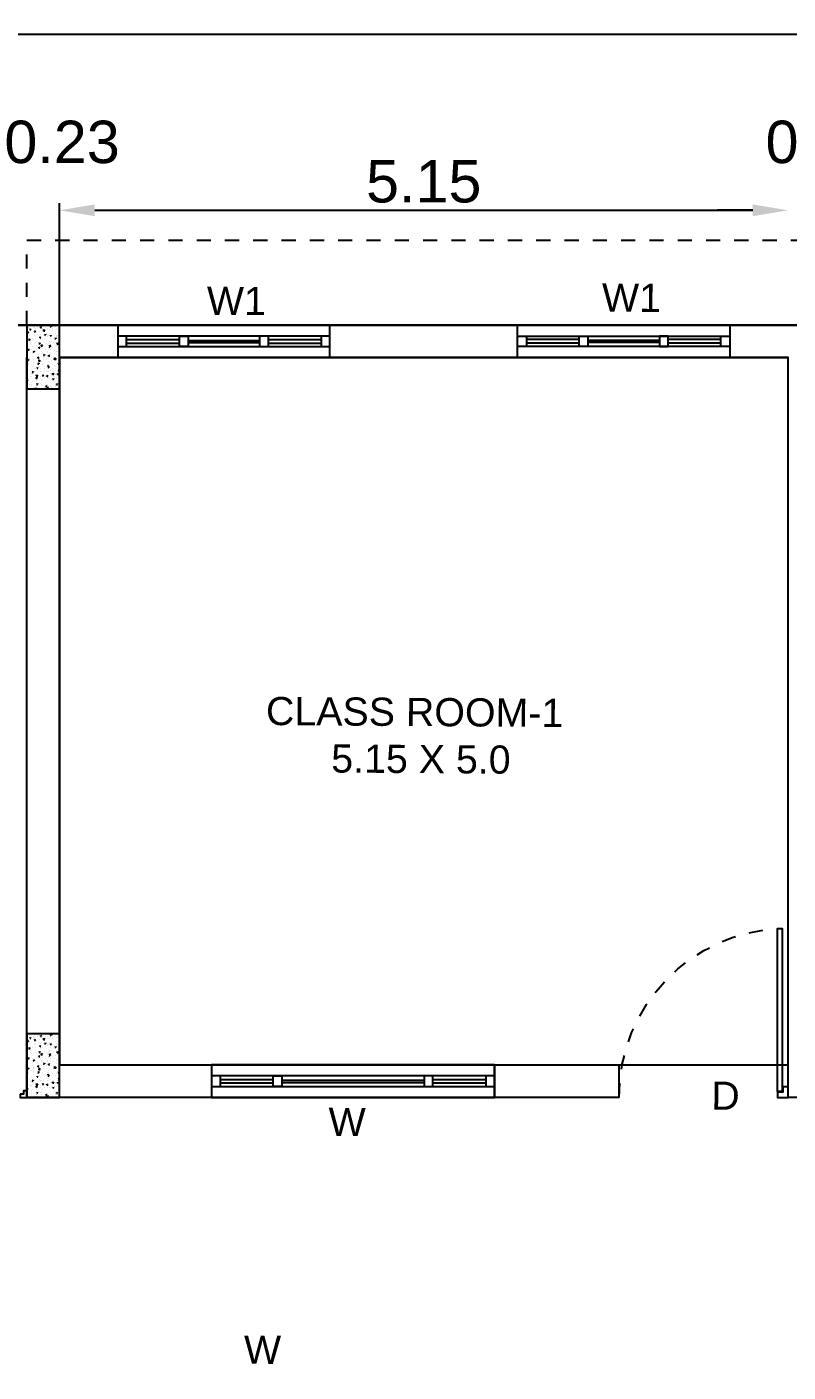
# Model space of a CAD drawing. Header units: metres. Extents: x 0 to 2048, y 111 to 219.
# Drawn here: x 1825.36 to 1830.74, y 169.93 to 179.44 of the extents above; entities that cross this region are included whole.
import ezdxf

# ---------------------------------------------------------------- set-up
doc = ezdxf.new("R2010")
doc.units = ezdxf.units.M
doc.header["$LTSCALE"] = 0.5
doc.header["$MEASUREMENT"] = 0
doc.header["$PDMODE"] = 3
for name, pattern in [('( Dashed )', [0.75, 0.5, -0.25]), ('CONTIN', [0]), ('HIDDEN2', [0.1875, 0.125, -0.0625])]:
    doc.linetypes.add(name, pattern=pattern)
for name, color, linetype in [('BLK_1_FLR_0_BLT_UP_AREA', 27, 'Continuous'), ('BLK_1_FLR_0_REGULAR_ROOM_1', 3, 'Continuous'), ('DIST_EXIT', 7, 'Continuous')]:
    doc.layers.add(name, color=color, linetype=linetype)
doc.layers.add('layout bou', color=1, linetype='Continuous', lineweight=60)
doc.layers.add('layout bou @ 1', color=1, linetype='Continuous', lineweight=60)
doc.styles.add('200LT_S', font='arial.ttf', dxfattribs={"height": 0.3})
doc.styles.add('Isa-', font='times.ttf')
doc.styles.add('PATTA & SITE', font='arial.ttf', dxfattribs={"height": 1.5})
doc.styles.get("Standard").update_dxf_attribs({"font": ''})
doc.styles.get('Standard').set_extended_font_data('Arial Black')
doc.dimstyles.new('Building Arrow', dxfattribs={"dimscale": 0, "dimtxt": 1, "dimasz": 1, "dimexe": 0.18, "dimexo": 0.0625, "dimgap": 0.09, "dimtad": 0, "dimdec": 1, "dimzin": 0, "dimdsep": 46, "dimtxsty": 'Standard', "dimcen": 0.09, "dimse1": 1, "dimse2": 1, "dimclrt": 7, "dimadec": 1, "dimazin": 0, "dimtfac": 1, "dimtdec": 1, "dimtofl": 0, "dimtmove": 0, "dimatfit": 3, "dimfxl": 0, "dimtolj": 1, "dimtzin": 0, "dimarcsym": 0})
doc.dimstyles.new('STANDARD$0', dxfattribs={"dimtxt": 0.5, "dimasz": 0.1, "dimexe": 2, "dimexo": 2, "dimgap": 0, "dimtad": 0, "dimzin": 0, "dimdsep": 46, "dimtxsty": 'Standard', "dimblk": 'OBLIQUE', "dimcen": -0.0625, "dimse1": 1, "dimse2": 1, "dimclrd": 3, "dimclre": 9, "dimadec": 0, "dimazin": 0, "dimtfac": 1, "dimtix": 1, "dimtofl": 0, "dimtmove": 2, "dimatfit": 3, "dimldrblk": 'OBLIQUE', "dimfxl": 0, "dimtolj": 1, "dimtzin": 0, "dimarcsym": 0})

# ---------------------------------------------------------------- blocks, each defined once
blk = doc.blocks.new('*D9')
at = {"layer": 'Defpoints', "color": 0, "lineweight": -3}
for p in [(1764.1257, 208.0316), (1764.1257, 208.0316), (1929.9765, 145.7045)]:
    blk.add_point(p, dxfattribs=at)
at = {"layer": 'layout bou', "color": 0, "lineweight": -2}
for p, q in [((1765.0618, 207.6799), (1845.0867, 177.6063)), ((1929.0405, 146.0562), (1849.0155, 176.1298))]:
    blk.add_line(p, q, dxfattribs=at)
at = {"layer": 'layout bou', "color": 0, "lineweight": -3}
for points in [[(1765.1204, 207.8359), (1765.0031, 207.5239), (1764.1257, 208.0316)], [(1929.0991, 146.2122), (1928.9818, 145.9002), (1929.9765, 145.7045)]]:
    blk.add_solid(points, dxfattribs=at)
at = {"layer": 'layout bou', "color": 7, "lineweight": 15, "insert": (1847.0511, 176.868), "char_height": 1, "attachment_point": 5, "rotation": 339.40364}
blk.add_mtext('\\A1;177.2', dxfattribs=at)
blk = doc.blocks.new('_Oblique')
at = {"color": 0, "linetype": 'ByBlock', "lineweight": -2}
blk.add_line((-0.5, -0.5), (0.5, 0.5), dxfattribs=at)
blk = doc.blocks.new('*D32')
at = {"layer": 'Defpoints', "color": 0, "lineweight": -3, "ltscale": 2}
for p in [(1837.3489, 172.4047), (1837.3489, 172.4047), (1828.8279, 162.3147)]:
    blk.add_point(p, dxfattribs=at)
at = {"layer": 'DIST_EXIT', "color": 3, "lineweight": -2, "ltscale": 2}
for p, q in [((1837.3489, 172.4047), (1832.4777, 166.6365)), ((1828.8279, 162.3147), (1831.903, 165.956))]:
    blk.add_line(p, q, dxfattribs=at)
at = {"layer": 'DIST_EXIT', "color": 3, "lineweight": -2, "ltscale": 2, "xscale": 0.15, "yscale": 0.15, "zscale": 0.15}
for p, rotation in [((1837.3489, 172.4047), 49.81886375922322), ((1828.8279, 162.3147), 229.8188637592232)]:
    blk.add_blockref('_Oblique', p, dxfattribs=dict(at, rotation=rotation))
at = {"layer": 'DIST_EXIT', "color": 0, "lineweight": -3, "ltscale": 2, "insert": (1832.1903, 166.2963), "char_height": 0.3, "attachment_point": 5, "rotation": 49.81886, "style": 'Isa-'}
blk.add_mtext('\\A1;13.21', dxfattribs=at)

msp = doc.modelspace()

# ---------------------------------------------------------------- linework, layer by layer
at = {"color": 7, "lineweight": -3}
for p, q in [((1822.67887, 179.39237), (1852.67887, 179.39237)), ((1825.83887, 178.14642), (1830.48887, 178.14642)), ((1825.83887, 178.14642), (1826.08887, 178.14642)), ((1830.48887, 178.14642), (1830.23887, 178.14642))]:
    msp.add_line(p, q, dxfattribs=at)
at = {"color": 252, "lineweight": -3}
msp.add_line((1825.58887, 177.15467), (1825.58887, 178.19642), dxfattribs=at)
msp.add_line((1825.58887, 177.15467), (1825.58887, 178.19642), dxfattribs=at)
at = {"linetype": '( Dashed )', "lineweight": -3, "ltscale": 0.0008}
for p, q in [((1825.35887, 177.33467), (1825.35887, 177.93467)), ((1825.35887, 177.93467), (1853.52887, 177.93467))]:
    msp.add_line(p, q, dxfattribs=at)
at = {"color": 0, "lineweight": -3}
for p, q in [((1822.42887, 177.33467), (1852.92887, 177.33467)), ((1822.42887, 177.33467), (1852.92887, 177.33467)), ((1825.35887, 171.87467), (1825.35887, 177.10467)), ((1825.58887, 172.10467), (1825.58887, 177.10467)), ((1825.58887, 177.10467), (1830.73887, 177.10467)), ((1830.73887, 171.87467), (1830.73887, 177.10467)), ((1825.58887, 172.10467), (1829.54504, 172.10467)), ((1829.54504, 171.87467), (1829.54504, 172.10467)), ((1829.54504, 171.87467), (1825.35887, 171.87467)), ((1830.96887, 171.87467), (1830.73887, 171.87467))]:
    msp.add_line(p, q, dxfattribs=at)
at = {"color": 8, "lineweight": -3}
msp.add_line((1822.42887, 177.33467), (1852.92887, 177.33467), dxfattribs=at)
at = {"linetype": 'CONTIN', "lineweight": -3, "ltscale": 0.5}
for p, q in [((1825.35887, 177.33467), (1825.35887, 176.88467)), ((1825.58887, 177.33467), (1825.35887, 177.33467)), ((1825.58887, 176.88467), (1825.58887, 177.33467)), ((1825.35887, 176.88467), (1825.58887, 176.88467)), ((1825.35887, 172.32467), (1825.35887, 171.87467)), ((1825.58887, 172.32467), (1825.35887, 172.32467)), ((1825.58887, 171.87467), (1825.58887, 172.32467)), ((1825.35887, 171.87467), (1825.58887, 171.87467))]:
    msp.add_line(p, q, dxfattribs=at)
at = {"lineweight": -3}
for p, q in [((1825.36251, 177.28926), (1825.36113, 177.28037)), ((1825.36113, 177.28037), (1825.37063, 177.28148)), ((1825.36284, 177.28895), (1825.37096, 177.28116)), ((1825.36401, 177.27835), (1825.36401, 177.27835)), ((1825.36616, 177.31892), (1825.36616, 177.31892)), ((1825.36626, 177.33174), (1825.36626, 177.33174)), ((1825.36988, 177.31765), (1825.36988, 177.31765)), ((1825.37429, 177.32057), (1825.37429, 177.32057)), ((1825.37928, 177.2827), (1825.37928, 177.2827)), ((1825.38084, 177.30874), (1825.38032, 177.30276)), ((1825.38032, 177.30276), (1825.38658, 177.30392)), ((1825.38084, 177.30874), (1825.38659, 177.30392)), ((1825.40317, 177.31643), (1825.40317, 177.31643)), ((1825.40366, 177.29076), (1825.40366, 177.29076)), ((1825.41044, 177.3193), (1825.41044, 177.3193)), ((1825.41117, 177.29879), (1825.41117, 177.29879)), ((1825.41584, 177.29442), (1825.41248, 177.28944)), ((1825.41248, 177.28945), (1825.41853, 177.28742)), ((1825.41373, 177.29427), (1825.41373, 177.29427)), ((1825.41584, 177.29442), (1825.41853, 177.28742)), ((1825.41709, 177.31184), (1825.41709, 177.31184)), ((1825.43312, 177.32275), (1825.43312, 177.32275)), ((1825.43646, 177.31522), (1825.43646, 177.31522)), ((1825.44988, 177.29299), (1825.44988, 177.29299)), ((1825.45606, 177.32261), (1825.45554, 177.31663)), ((1825.45554, 177.31664), (1825.4618, 177.3178)), ((1825.45606, 177.32261), (1825.46181, 177.31779)), ((1825.46819, 177.29237), (1825.46819, 177.29237)), ((1825.46975, 177.314), (1825.46975, 177.314)), ((1825.47647, 177.30252), (1825.47509, 177.29363)), ((1825.4751, 177.29363), (1825.4846, 177.29474)), ((1825.4768, 177.30221), (1825.48492, 177.29442)), ((1825.48101, 177.32984), (1825.48101, 177.32984)), ((1825.48835, 177.27009), (1825.485, 177.26511)), ((1825.48835, 177.27009), (1825.49104, 177.26309)), ((1825.49279, 177.31862), (1825.49279, 177.31862)), ((1825.50304, 177.31278), (1825.50304, 177.31278)), ((1825.50785, 177.30477), (1825.50785, 177.30477)), ((1825.51902, 177.27247), (1825.51902, 177.27247)), ((1825.52045, 177.30353), (1825.52045, 177.30353)), ((1825.52128, 177.32586), (1825.52128, 177.32586)), ((1825.52862, 177.32978), (1825.52526, 177.3248)), ((1825.52526, 177.32481), (1825.5313, 177.32278)), ((1825.52862, 177.32978), (1825.5313, 177.32278)), ((1825.53075, 177.33051), (1825.53702, 177.33167)), ((1825.53112, 177.33467), (1825.53076, 177.33051)), ((1825.53344, 177.33467), (1825.53703, 177.33167)), ((1825.53633, 177.31157), (1825.53633, 177.31157)), ((1825.5378, 177.29849), (1825.5378, 177.29849)), ((1825.5549, 177.3151), (1825.5549, 177.3151)), ((1825.55975, 177.32246), (1825.55975, 177.32246)), ((1825.55989, 177.27723), (1825.55989, 177.27723)), ((1825.56962, 177.31035), (1825.56962, 177.31035)), ((1825.57238, 177.30638), (1825.57238, 177.30638)), ((1827.50107, 177.33467, 0), (1826.00107, 177.33467, 0)), ((1828.82667, 177.33467, 0), (1830.32667, 177.33467, 0)), ((1825.36175, 177.22497), (1825.36175, 177.22497)), ((1825.37558, 177.23473), (1825.37222, 177.22975)), ((1825.37222, 177.22976), (1825.37827, 177.22773)), ((1825.37457, 177.23701), (1825.37404, 177.23103)), ((1825.37404, 177.23104), (1825.38031, 177.23219)), ((1825.37457, 177.23701), (1825.38031, 177.23219)), ((1825.37558, 177.23473), (1825.37826, 177.22773)), ((1825.37617, 177.2606), (1825.37617, 177.2606)), ((1825.37629, 177.26714), (1825.37629, 177.26714)), ((1825.38378, 177.2152), (1825.38378, 177.2152)), ((1825.38618, 177.20228), (1825.38618, 177.20228)), ((1825.38759, 177.21954), (1825.38759, 177.21954)), ((1825.39089, 177.19451), (1825.39089, 177.19451)), ((1825.39915, 177.18399), (1825.39915, 177.18399)), ((1825.4014, 177.23737), (1825.4014, 177.23737)), ((1825.40958, 177.26592), (1825.40958, 177.26592)), ((1825.41258, 177.20508), (1825.41258, 177.20508)), ((1825.41484, 177.25846), (1825.41484, 177.25846)), ((1825.41707, 177.21398), (1825.41707, 177.21398)), ((1825.41872, 177.25639), (1825.41872, 177.25639)), ((1825.42118, 177.24047), (1825.42118, 177.24047)), ((1825.42703, 177.19324), (1825.42703, 177.19324)), ((1825.43119, 177.18215), (1825.43119, 177.18215)), ((1825.44287, 177.26471), (1825.44287, 177.26471)), ((1825.44351, 177.17916), (1825.44299, 177.17318)), ((1825.44299, 177.17319), (1825.44925, 177.17434)), ((1825.44313, 177.26443), (1825.44313, 177.26443)), ((1825.44351, 177.17916), (1825.44926, 177.17434)), ((1825.44809, 177.2104), (1825.44474, 177.20542)), ((1825.44474, 177.20543), (1825.45078, 177.2034)), ((1825.44809, 177.2104), (1825.45078, 177.20339)), ((1825.44979, 177.25089), (1825.44926, 177.24491)), ((1825.44926, 177.24491), (1825.45553, 177.24607)), ((1825.44979, 177.25089), (1825.45553, 177.24606)), ((1825.45036, 177.21277), (1825.45036, 177.21277)), ((1825.45314, 177.20611), (1825.45314, 177.20611)), ((1825.45317, 177.26796), (1825.45317, 177.26796)), ((1825.45816, 177.23009), (1825.45816, 177.23009)), ((1825.45992, 177.1958), (1825.45854, 177.1869)), ((1825.45855, 177.18691), (1825.46804, 177.18801)), ((1825.46025, 177.19548), (1825.46837, 177.18769)), ((1825.46368, 177.1856), (1825.46368, 177.1856)), ((1825.46594, 177.23899), (1825.46594, 177.23899)), ((1825.47615, 177.26349), (1825.47615, 177.26349)), ((1825.48365, 177.21155), (1825.48365, 177.21155)), ((1825.485, 177.26512), (1825.49104, 177.26309)), ((1825.48932, 177.26669), (1825.48932, 177.26669)), ((1825.49262, 177.24165), (1825.49262, 177.24165)), ((1825.4976, 177.20378), (1825.4976, 177.20378)), ((1825.5028, 177.2603), (1825.5028, 177.2603)), ((1825.50333, 177.19801), (1825.50333, 177.19801)), ((1825.50559, 177.25139), (1825.50559, 177.25139)), ((1825.50944, 177.26227), (1825.50944, 177.26227)), ((1825.51281, 177.20198), (1825.51281, 177.20198)), ((1825.51677, 177.21909), (1825.51677, 177.21909)), ((1825.51694, 177.21034), (1825.51694, 177.21034)), ((1825.52061, 177.18607), (1825.51725, 177.18109)), ((1825.51725, 177.1811), (1825.5233, 177.17907)), ((1825.5182, 177.18706), (1825.52447, 177.18822)), ((1825.51873, 177.19303), (1825.51821, 177.18706)), ((1825.51873, 177.19303), (1825.52448, 177.18821)), ((1825.52061, 177.18607), (1825.52329, 177.17906)), ((1825.52501, 177.26476), (1825.52448, 177.25878)), ((1825.52448, 177.25879), (1825.53075, 177.25994)), ((1825.52501, 177.26476), (1825.53075, 177.25994)), ((1825.52876, 177.24038), (1825.52876, 177.24038)), ((1825.53206, 177.21534), (1825.53206, 177.21534)), ((1825.53704, 177.17747), (1825.53704, 177.17747)), ((1825.54273, 177.26106), (1825.54273, 177.26106)), ((1825.54781, 177.24018), (1825.54781, 177.24018)), ((1825.55023, 177.20912), (1825.55023, 177.20912)), ((1825.56087, 177.24576), (1825.55751, 177.24078)), ((1825.55751, 177.24079), (1825.56356, 177.23876)), ((1825.55782, 177.18186), (1825.55782, 177.18186)), ((1825.56087, 177.24576), (1825.56356, 177.23875)), ((1825.56787, 177.19962), (1825.56787, 177.19962)), ((1825.5682, 177.21407), (1825.5682, 177.21407)), ((1825.56976, 177.26414), (1825.56976, 177.26414)), ((1825.57012, 177.253), (1825.57012, 177.253)), ((1825.5715, 177.18904), (1825.5715, 177.18904)), ((1825.57388, 177.20905), (1825.5725, 177.20016)), ((1825.57251, 177.20016), (1825.58201, 177.20127)), ((1825.57421, 177.20874), (1825.58233, 177.20095)), ((1825.57602, 177.25984), (1825.57602, 177.25984)), ((1825.57977, 177.20582), (1825.57977, 177.20582)), ((1825.58352, 177.2079), (1825.58352, 177.2079)), ((1826.06329, 177.23212, 0), (1826.4366, 177.23212, 0)), ((1826.06329, 177.20723, 0), (1826.4366, 177.20723, 0)), ((1826.49882, 177.22593, 0), (1827.00332, 177.22592, 0)), ((1826.49882, 177.21099, 0), (1827.00332, 177.21099, 0)), ((1827.06554, 177.23212, 0), (1827.43885, 177.23212, 0)), ((1827.06554, 177.20723, 0), (1827.43885, 177.20723, 0)), ((1829.2622, 177.23212, 0), (1828.88889, 177.23212, 0)), ((1829.2622, 177.20723, 0), (1828.88889, 177.20723, 0)), ((1829.82892, 177.22593, 0), (1829.32442, 177.22592, 0)), ((1829.82892, 177.21099, 0), (1829.32442, 177.21099, 0)), ((1830.26445, 177.23212, 0), (1829.89114, 177.23212, 0)), ((1830.26445, 177.20723, 0), (1829.89114, 177.20723, 0)), ((1825.35949, 177.17159), (1825.35949, 177.17159)), ((1825.36202, 177.09356), (1825.36149, 177.08758)), ((1825.36149, 177.08759), (1825.36776, 177.08874)), ((1825.36202, 177.09356), (1825.36776, 177.08874)), ((1825.36394, 177.11456), (1825.36394, 177.11456)), ((1825.36757, 177.09102), (1825.36421, 177.08604)), ((1825.36421, 177.08605), (1825.37026, 177.08402)), ((1825.36475, 177.11979), (1825.36475, 177.11979)), ((1825.36757, 177.09102), (1825.37026, 177.08401)), ((1825.36829, 177.16528), (1825.36777, 177.15931)), ((1825.36777, 177.15931), (1825.37403, 177.16047)), ((1825.36804, 177.09475), (1825.36804, 177.09475)), ((1825.36829, 177.16528), (1825.37404, 177.16046)), ((1825.39083, 177.16386), (1825.39083, 177.16386)), ((1825.39587, 177.15664), (1825.39587, 177.15664)), ((1825.39619, 177.14396), (1825.39619, 177.14396)), ((1825.39689, 177.13061), (1825.39689, 177.13061)), ((1825.39723, 177.11335), (1825.39723, 177.11335)), ((1825.40419, 177.09348), (1825.40419, 177.09348)), ((1825.40783, 177.15071), (1825.40447, 177.14573)), ((1825.40448, 177.14574), (1825.41052, 177.14371)), ((1825.4062, 177.08564), (1825.4062, 177.08564)), ((1825.40783, 177.15071), (1825.41052, 177.1437)), ((1825.40807, 177.09831), (1825.40807, 177.09831)), ((1825.41033, 177.15169), (1825.41033, 177.15169)), ((1825.42411, 177.16264), (1825.42411, 177.16264)), ((1825.43033, 177.1682), (1825.43033, 177.1682)), ((1825.43052, 177.11213), (1825.43052, 177.11213)), ((1825.43532, 177.13033), (1825.43532, 177.13033)), ((1825.43724, 177.10743), (1825.43671, 177.10146)), ((1825.43671, 177.10146), (1825.44298, 177.10262)), ((1825.43724, 177.10743), (1825.44298, 177.10261)), ((1825.4412, 177.12383), (1825.4412, 177.12383)), ((1825.44337, 177.08907), (1825.44199, 177.08018)), ((1825.44199, 177.08018), (1825.45149, 177.08129)), ((1825.4437, 177.08876), (1825.45182, 177.08097)), ((1825.4574, 177.16142), (1825.4574, 177.16142)), ((1825.45917, 177.07884), (1825.45917, 177.07884)), ((1825.46143, 177.13222), (1825.46143, 177.13222)), ((1825.46316, 177.14779), (1825.46316, 177.14779)), ((1825.46381, 177.11091), (1825.46381, 177.11091)), ((1825.46647, 177.16693), (1825.46647, 177.16693)), ((1825.46977, 177.1419), (1825.46977, 177.1419)), ((1825.47317, 177.08948), (1825.47317, 177.08948)), ((1825.47476, 177.10402), (1825.47476, 177.10402)), ((1825.48034, 177.12637), (1825.47699, 177.1214)), ((1825.47699, 177.1214), (1825.48303, 177.11938)), ((1825.48034, 177.12637), (1825.48303, 177.11937)), ((1825.49069, 177.16021), (1825.49069, 177.16021)), ((1825.4971, 177.1097), (1825.4971, 177.1097)), ((1825.49882, 177.09124), (1825.49882, 177.09124)), ((1825.50108, 177.14462), (1825.50108, 177.14462)), ((1825.50592, 177.14062), (1825.50592, 177.14062)), ((1825.50921, 177.11559), (1825.50921, 177.11559)), ((1825.51246, 177.12131), (1825.51193, 177.11533)), ((1825.51193, 177.11534), (1825.5182, 177.11649)), ((1825.51226, 177.11233), (1825.51226, 177.11233)), ((1825.51246, 177.12131), (1825.5182, 177.11649)), ((1825.51451, 177.16571), (1825.51451, 177.16571)), ((1825.52282, 177.14367), (1825.52282, 177.14367)), ((1825.52398, 177.15899), (1825.52398, 177.15899)), ((1825.53038, 177.10848), (1825.53038, 177.10848)), ((1825.53283, 177.08535), (1825.53283, 177.08535)), ((1825.54536, 177.11432), (1825.54536, 177.11432)), ((1825.54865, 177.08928), (1825.54865, 177.08928)), ((1825.55286, 177.10204), (1825.5495, 177.09707)), ((1825.54951, 177.09707), (1825.55555, 177.09505)), ((1825.55286, 177.10204), (1825.55555, 177.09504)), ((1825.55733, 177.10233), (1825.55595, 177.09344)), ((1825.55596, 177.09344), (1825.56546, 177.09455)), ((1825.55727, 177.15778), (1825.55727, 177.15778)), ((1825.55766, 177.10202), (1825.56578, 177.09423)), ((1825.56336, 177.09285), (1825.56336, 177.09285)), ((1825.56367, 177.10727), (1825.56367, 177.10727)), ((1825.56561, 177.14624), (1825.56561, 177.14624)), ((1825.56783, 177.12354), (1825.56783, 177.12354)), ((1825.57648, 177.15116), (1825.57648, 177.15116)), ((1825.5848, 177.08801), (1825.5848, 177.08801)), ((1825.58767, 177.13518), (1825.58715, 177.12921)), ((1825.58715, 177.12921), (1825.58887, 177.12953)), ((1825.58767, 177.13518), (1825.58887, 177.13418)), ((1825.35887, 177.01921), (1825.36149, 177.01701)), ((1825.35887, 177.01653), (1825.36148, 177.01702)), ((1825.37144, 177.06262), (1825.37144, 177.06262)), ((1825.37303, 177.05688), (1825.37303, 177.05688)), ((1825.37848, 177.01128), (1825.37848, 177.01128)), ((1825.38134, 176.99373), (1825.38134, 176.99373)), ((1825.39238, 177.02385), (1825.39238, 177.02385)), ((1825.39464, 177.07723), (1825.39464, 177.07723)), ((1825.39982, 177.00699), (1825.39647, 177.00202)), ((1825.39647, 177.00202), (1825.40251, 177)), ((1825.39982, 177.00699), (1825.40251, 176.99999)), ((1825.40356, 176.99155), (1825.40356, 176.99155)), ((1825.40472, 177.06141), (1825.40472, 177.06141)), ((1825.40581, 177.04493), (1825.40581, 177.04493)), ((1825.40748, 177.06845), (1825.40748, 177.06845)), ((1825.41177, 177.01006), (1825.41177, 177.01006)), ((1825.41247, 177.03057), (1825.41247, 177.03057)), ((1825.41621, 177.02732), (1825.41621, 177.02732)), ((1825.43043, 177.02973), (1825.4367, 177.03089)), ((1825.43096, 177.03571), (1825.43044, 177.02973)), ((1825.43096, 177.03571), (1825.43671, 177.03089)), ((1825.44008, 177.06668), (1825.43673, 177.06171)), ((1825.43673, 177.06171), (1825.44277, 177.05969)), ((1825.43801, 177.06019), (1825.43801, 177.06019)), ((1825.44008, 177.06668), (1825.44277, 177.05968)), ((1825.44363, 177.06717), (1825.44363, 177.06717)), ((1825.44506, 177.00885), (1825.44506, 177.00885)), ((1825.44693, 177.04214), (1825.44693, 177.04214)), ((1825.45121, 177.06551), (1825.45121, 177.06551)), ((1825.45191, 177.00427), (1825.45191, 177.00427)), ((1825.45691, 177.02546), (1825.45691, 177.02546)), ((1825.46122, 177.0072), (1825.46122, 177.0072)), ((1825.4713, 177.05897), (1825.4713, 177.05897)), ((1825.47834, 177.00763), (1825.47834, 177.00763)), ((1825.48307, 177.04087), (1825.48307, 177.04087)), ((1825.48318, 177.03116), (1825.48318, 177.03116)), ((1825.48637, 177.01583), (1825.48637, 177.01583)), ((1825.49431, 176.98448), (1825.49431, 176.98448)), ((1825.49657, 177.03786), (1825.49657, 177.03786)), ((1825.50459, 177.05776), (1825.50459, 177.05776)), ((1825.50565, 177.04361), (1825.51192, 177.04477)), ((1825.50618, 177.04958), (1825.50566, 177.04361)), ((1825.50618, 177.04958), (1825.51193, 177.04476)), ((1825.50775, 177.00556), (1825.50775, 177.00556)), ((1825.5126, 177.04235), (1825.50924, 177.03738)), ((1825.50924, 177.03738), (1825.51529, 177.03536)), ((1825.51, 177.05894), (1825.51, 177.05894)), ((1825.51163, 177.00641), (1825.51163, 177.00641)), ((1825.5126, 177.04235), (1825.51529, 177.03535)), ((1825.5142, 177.07772), (1825.5142, 177.07772)), ((1825.52251, 177.01456), (1825.52251, 177.01456)), ((1825.52581, 176.98953), (1825.52581, 176.98953)), ((1825.53788, 177.05654), (1825.53788, 177.05654)), ((1825.54078, 176.99561), (1825.5394, 176.98671)), ((1825.53941, 176.98672), (1825.5489, 176.98782)), ((1825.54111, 176.99529), (1825.54923, 176.9875)), ((1825.54284, 177.02703), (1825.54284, 177.02703)), ((1825.54492, 177.0052), (1825.54492, 177.0052)), ((1825.55364, 177.05141), (1825.55364, 177.05141)), ((1825.55884, 176.98609), (1825.55884, 176.98609)), ((1825.5611, 177.03947), (1825.5611, 177.03947)), ((1825.56195, 176.98825), (1825.56195, 176.98825)), ((1825.57117, 177.05533), (1825.57117, 177.05533)), ((1825.57512, 176.99173), (1825.5746, 176.98575)), ((1825.5746, 176.98576), (1825.58087, 176.98692)), ((1825.57512, 176.99173), (1825.58087, 176.98691)), ((1825.57784, 177.06522), (1825.57784, 177.06522)), ((1825.57821, 177.00398), (1825.57821, 177.00398)), ((1825.58087, 177.05749), (1825.58714, 177.05864)), ((1825.5814, 177.06346), (1825.58088, 177.05748)), ((1825.5814, 177.06346), (1825.58714, 177.05864)), ((1825.58511, 177.01802), (1825.58176, 177.01305)), ((1825.58176, 177.01305), (1825.5878, 177.01102)), ((1825.58511, 177.01802), (1825.5878, 177.01102)), ((1825.58785, 177.0069), (1825.58785, 177.0069)), ((1825.58809, 177.06298), (1825.58809, 177.06298)), ((1825.35956, 176.9473), (1825.35887, 176.94628)), ((1825.35887, 176.94144), (1825.36225, 176.94031)), ((1825.35909, 176.91005), (1825.35909, 176.91005)), ((1825.35956, 176.9473), (1825.36225, 176.9403)), ((1825.36656, 176.97313), (1825.36656, 176.97313)), ((1825.37657, 176.91482), (1825.37657, 176.91482)), ((1825.38464, 176.96869), (1825.38464, 176.96869)), ((1825.38488, 176.96077), (1825.38488, 176.96077)), ((1825.38787, 176.91708), (1825.38787, 176.91708)), ((1825.38963, 176.93082), (1825.38963, 176.93082)), ((1825.39013, 176.97046), (1825.39013, 176.97046)), ((1825.39238, 176.90883), (1825.39238, 176.90883)), ((1825.4013, 176.93817), (1825.4013, 176.93817)), ((1825.41841, 176.89226), (1825.41789, 176.88628)), ((1825.41817, 176.95955), (1825.41817, 176.95955)), ((1825.41841, 176.89226), (1825.42416, 176.88743)), ((1825.42079, 176.96742), (1825.42079, 176.96742)), ((1825.42408, 176.94239), (1825.42408, 176.94239)), ((1825.42469, 176.96398), (1825.42416, 176.958)), ((1825.42416, 176.95801), (1825.43043, 176.95917)), ((1825.42469, 176.96398), (1825.43043, 176.95916)), ((1825.42682, 176.98235), (1825.42544, 176.97345)), ((1825.42544, 176.97346), (1825.43494, 176.97456)), ((1825.42567, 176.90761), (1825.42567, 176.90761)), ((1825.42622, 176.96901), (1825.42622, 176.96901)), ((1825.42715, 176.98203), (1825.43526, 176.97424)), ((1825.43207, 176.92297), (1825.42872, 176.918)), ((1825.42872, 176.918), (1825.43476, 176.91597)), ((1825.42907, 176.90451), (1825.42907, 176.90451)), ((1825.43207, 176.92297), (1825.43476, 176.91597)), ((1825.43623, 176.91069), (1825.43623, 176.91069)), ((1825.45146, 176.95834), (1825.45146, 176.95834)), ((1825.4524, 176.91869), (1825.4524, 176.91869)), ((1825.45466, 176.97207), (1825.45466, 176.97207)), ((1825.45895, 176.9064), (1825.45895, 176.9064)), ((1825.46023, 176.94111), (1825.46023, 176.94111)), ((1825.46352, 176.91608), (1825.46352, 176.91608)), ((1825.47234, 176.98266), (1825.46898, 176.97769)), ((1825.46898, 176.97769), (1825.47502, 176.97566)), ((1825.47123, 176.94888), (1825.47123, 176.94888)), ((1825.47234, 176.98266), (1825.47502, 176.97566)), ((1825.48124, 176.89056), (1825.48124, 176.89056)), ((1825.48475, 176.95712), (1825.48475, 176.95712)), ((1825.49135, 176.97796), (1825.49135, 176.97796)), ((1825.49206, 176.93109), (1825.49206, 176.93109)), ((1825.49224, 176.90518), (1825.49224, 176.90518)), ((1825.4931, 176.90016), (1825.49937, 176.90131)), ((1825.49363, 176.90613), (1825.49311, 176.90015)), ((1825.49319, 176.97284), (1825.49319, 176.97284)), ((1825.49363, 176.90613), (1825.49937, 176.90131)), ((1825.4999, 176.97786), (1825.49938, 176.97188)), ((1825.49938, 176.97188), (1825.50565, 176.97304)), ((1825.49967, 176.91481), (1825.49967, 176.91481)), ((1825.4999, 176.97786), (1825.50565, 176.97304)), ((1825.50459, 176.89864), (1825.50123, 176.89367)), ((1825.50123, 176.89367), (1825.50728, 176.89164)), ((1825.50296, 176.88977), (1825.50296, 176.88977)), ((1825.5032, 176.91452), (1825.5032, 176.91452)), ((1825.50323, 176.8988), (1825.50323, 176.8988)), ((1825.50459, 176.89864), (1825.50728, 176.89164)), ((1825.50549, 176.95218), (1825.50549, 176.95218)), ((1825.51804, 176.9559), (1825.51804, 176.9559)), ((1825.52423, 176.88888), (1825.52358, 176.88467)), ((1825.52456, 176.88857), (1825.52862, 176.88467)), ((1825.52553, 176.90397), (1825.52553, 176.90397)), ((1825.53079, 176.95165), (1825.53079, 176.95165)), ((1825.53911, 176.8885), (1825.53911, 176.8885)), ((1825.54485, 176.95833), (1825.5415, 176.95336)), ((1825.5415, 176.95336), (1825.54754, 176.95133)), ((1825.54485, 176.95833), (1825.54754, 176.95133)), ((1825.55133, 176.95469), (1825.55133, 176.95469)), ((1825.55285, 176.96871), (1825.55285, 176.96871)), ((1825.55659, 176.93271), (1825.55659, 176.93271)), ((1825.55882, 176.90275), (1825.55882, 176.90275)), ((1825.56286, 176.91039), (1825.56286, 176.91039)), ((1825.56525, 176.96322), (1825.56525, 176.96322)), ((1825.56832, 176.91403), (1825.57459, 176.91519)), ((1825.56885, 176.92001), (1825.56833, 176.91403)), ((1825.56885, 176.92001), (1825.57459, 176.91518)), ((1825.57024, 176.92535), (1825.57024, 176.92535)), ((1825.58461, 176.95347), (1825.58461, 176.95347)), ((1825.39905, 176.88478), (1825.39905, 176.88478)), ((1825.41788, 176.88628), (1825.42415, 176.88744)), ((1825.53112, 172.32467), (1825.53076, 172.32051)), ((1825.53344, 172.32467), (1825.53703, 172.32167)), ((1825.36251, 172.27926), (1825.36113, 172.27037)), ((1825.36113, 172.27037), (1825.37063, 172.27148)), ((1825.36284, 172.27895), (1825.37096, 172.27116)), ((1825.36401, 172.26835), (1825.36401, 172.26835)), ((1825.36616, 172.30892), (1825.36616, 172.30892)), ((1825.36626, 172.32174), (1825.36626, 172.32174)), ((1825.36988, 172.30765), (1825.36988, 172.30765)), ((1825.37429, 172.31057), (1825.37429, 172.31057)), ((1825.37617, 172.2506), (1825.37617, 172.2506)), ((1825.37629, 172.25714), (1825.37629, 172.25714)), ((1825.37928, 172.2727), (1825.37928, 172.2727)), ((1825.38084, 172.29874), (1825.38032, 172.29276)), ((1825.38032, 172.29276), (1825.38658, 172.29392)), ((1825.38084, 172.29874), (1825.38659, 172.29392)), ((1825.40317, 172.30643), (1825.40317, 172.30643)), ((1825.40366, 172.28076), (1825.40366, 172.28076)), ((1825.40958, 172.25592), (1825.40958, 172.25592)), ((1825.41044, 172.3093), (1825.41044, 172.3093)), ((1825.41117, 172.28879), (1825.41117, 172.28879)), ((1825.41584, 172.28442), (1825.41248, 172.27944)), ((1825.41248, 172.27945), (1825.41853, 172.27742)), ((1825.41373, 172.28427), (1825.41373, 172.28427)), ((1825.41484, 172.24846), (1825.41484, 172.24846)), ((1825.41584, 172.28442), (1825.41853, 172.27742)), ((1825.41709, 172.30184), (1825.41709, 172.30184)), ((1825.41872, 172.24639), (1825.41872, 172.24639)), ((1825.42118, 172.23047), (1825.42118, 172.23047)), ((1825.43312, 172.31275), (1825.43312, 172.31275)), ((1825.43646, 172.30522), (1825.43646, 172.30522)), ((1825.44287, 172.25471), (1825.44287, 172.25471)), ((1825.44313, 172.25443), (1825.44313, 172.25443)), ((1825.44979, 172.24089), (1825.44926, 172.23491)), ((1825.44926, 172.23491), (1825.45553, 172.23607)), ((1825.44979, 172.24089), (1825.45553, 172.23606)), ((1825.44988, 172.28299), (1825.44988, 172.28299)), ((1825.45317, 172.25796), (1825.45317, 172.25796)), ((1825.45606, 172.31261), (1825.45554, 172.30663)), ((1825.45554, 172.30664), (1825.4618, 172.3078)), ((1825.45606, 172.31261), (1825.46181, 172.30779)), ((1825.46594, 172.22899), (1825.46594, 172.22899)), ((1825.46819, 172.28237), (1825.46819, 172.28237)), ((1825.46975, 172.304), (1825.46975, 172.304)), ((1825.47647, 172.29252), (1825.47509, 172.28363)), ((1825.4751, 172.28363), (1825.4846, 172.28474)), ((1825.47615, 172.25349), (1825.47615, 172.25349)), ((1825.4768, 172.29221), (1825.48492, 172.28442)), ((1825.48101, 172.31984), (1825.48101, 172.31984)), ((1825.48835, 172.26009), (1825.485, 172.25511)), ((1825.485, 172.25512), (1825.49104, 172.25309)), ((1825.48835, 172.26009), (1825.49104, 172.25309)), ((1825.48932, 172.25669), (1825.48932, 172.25669)), ((1825.49262, 172.23165), (1825.49262, 172.23165)), ((1825.49279, 172.30862), (1825.49279, 172.30862)), ((1825.5028, 172.2503), (1825.5028, 172.2503)), ((1825.50304, 172.30278), (1825.50304, 172.30278)), ((1825.50559, 172.24139), (1825.50559, 172.24139)), ((1825.50785, 172.29477), (1825.50785, 172.29477)), ((1825.50944, 172.25227), (1825.50944, 172.25227)), ((1825.51902, 172.26247), (1825.51902, 172.26247)), ((1825.52045, 172.29353), (1825.52045, 172.29353)), ((1825.52128, 172.31586), (1825.52128, 172.31586)), ((1825.52501, 172.25476), (1825.52448, 172.24878)), ((1825.52448, 172.24879), (1825.53075, 172.24994)), ((1825.52501, 172.25476), (1825.53075, 172.24994)), ((1825.52862, 172.31978), (1825.52526, 172.3148)), ((1825.52526, 172.31481), (1825.5313, 172.31278)), ((1825.52862, 172.31978), (1825.5313, 172.31278)), ((1825.52876, 172.23038), (1825.52876, 172.23038)), ((1825.53075, 172.32051), (1825.53702, 172.32167)), ((1825.53633, 172.30157), (1825.53633, 172.30157)), ((1825.5378, 172.28849), (1825.5378, 172.28849)), ((1825.54273, 172.25106), (1825.54273, 172.25106)), ((1825.54781, 172.23018), (1825.54781, 172.23018)), ((1825.5549, 172.3051), (1825.5549, 172.3051)), ((1825.56087, 172.23576), (1825.55751, 172.23078)), ((1825.55751, 172.23079), (1825.56356, 172.22876)), ((1825.55975, 172.31246), (1825.55975, 172.31246)), ((1825.55989, 172.26723), (1825.55989, 172.26723)), ((1825.56087, 172.23576), (1825.56356, 172.22875)), ((1825.56962, 172.30035), (1825.56962, 172.30035)), ((1825.56976, 172.25414), (1825.56976, 172.25414)), ((1825.57012, 172.243), (1825.57012, 172.243)), ((1825.57238, 172.29638), (1825.57238, 172.29638)), ((1825.57602, 172.24984), (1825.57602, 172.24984)), ((1825.35949, 172.16159), (1825.35949, 172.16159)), ((1825.36175, 172.21497), (1825.36175, 172.21497)), ((1825.36829, 172.15528), (1825.36777, 172.14931)), ((1825.36777, 172.14931), (1825.37403, 172.15047)), ((1825.36829, 172.15528), (1825.37404, 172.15046)), ((1825.37558, 172.22473), (1825.37222, 172.21975)), ((1825.37222, 172.21976), (1825.37827, 172.21773)), ((1825.37457, 172.22701), (1825.37404, 172.22103)), ((1825.37404, 172.22104), (1825.38031, 172.22219)), ((1825.37457, 172.22701), (1825.38031, 172.22219)), ((1825.37558, 172.22473), (1825.37826, 172.21773)), ((1825.38378, 172.2052), (1825.38378, 172.2052)), ((1825.38618, 172.19228), (1825.38618, 172.19228)), ((1825.38759, 172.20954), (1825.38759, 172.20954)), ((1825.39083, 172.15386), (1825.39083, 172.15386)), ((1825.39089, 172.18451), (1825.39089, 172.18451)), ((1825.39587, 172.14664), (1825.39587, 172.14664)), ((1825.39619, 172.13396), (1825.39619, 172.13396)), ((1825.39915, 172.17399), (1825.39915, 172.17399)), ((1825.4014, 172.22737), (1825.4014, 172.22737)), ((1825.40783, 172.14071), (1825.40447, 172.13573)), ((1825.40448, 172.13574), (1825.41052, 172.13371)), ((1825.40783, 172.14071), (1825.41052, 172.1337)), ((1825.41033, 172.14169), (1825.41033, 172.14169)), ((1825.41258, 172.19508), (1825.41258, 172.19508)), ((1825.41707, 172.20398), (1825.41707, 172.20398)), ((1825.42411, 172.15264), (1825.42411, 172.15264)), ((1825.42703, 172.18324), (1825.42703, 172.18324)), ((1825.43033, 172.1582), (1825.43033, 172.1582)), ((1825.43119, 172.17215), (1825.43119, 172.17215)), ((1825.44351, 172.16916), (1825.44299, 172.16318)), ((1825.44299, 172.16319), (1825.44925, 172.16434)), ((1825.44351, 172.16916), (1825.44926, 172.16434)), ((1825.44809, 172.2004), (1825.44474, 172.19542)), ((1825.44474, 172.19543), (1825.45078, 172.1934)), ((1825.44809, 172.2004), (1825.45078, 172.19339)), ((1825.45036, 172.20277), (1825.45036, 172.20277)), ((1825.45314, 172.19611), (1825.45314, 172.19611)), ((1825.4574, 172.15142), (1825.4574, 172.15142)), ((1825.45816, 172.22009), (1825.45816, 172.22009)), ((1825.45992, 172.1858), (1825.45854, 172.1769)), ((1825.45855, 172.17691), (1825.46804, 172.17801)), ((1825.46025, 172.18548), (1825.46837, 172.17769)), ((1825.46316, 172.13779), (1825.46316, 172.13779)), ((1825.46368, 172.1756), (1825.46368, 172.1756)), ((1825.46647, 172.15693), (1825.46647, 172.15693)), ((1825.48365, 172.20155), (1825.48365, 172.20155)), ((1825.49069, 172.15021), (1825.49069, 172.15021)), ((1825.4976, 172.19378), (1825.4976, 172.19378)), ((1825.50108, 172.13462), (1825.50108, 172.13462)), ((1825.50333, 172.18801), (1825.50333, 172.18801)), ((1825.51281, 172.19198), (1825.51281, 172.19198)), ((1825.51451, 172.15571), (1825.51451, 172.15571)), ((1825.51677, 172.20909), (1825.51677, 172.20909)), ((1825.51694, 172.20034), (1825.51694, 172.20034)), ((1825.52061, 172.17607), (1825.51725, 172.17109)), ((1825.51725, 172.1711), (1825.5233, 172.16907)), ((1825.5182, 172.17706), (1825.52447, 172.17822)), ((1825.51873, 172.18303), (1825.51821, 172.17706)), ((1825.51873, 172.18303), (1825.52448, 172.17821)), ((1825.52061, 172.17607), (1825.52329, 172.16906)), ((1825.52282, 172.13367), (1825.52282, 172.13367)), ((1825.52398, 172.14899), (1825.52398, 172.14899)), ((1825.53206, 172.20534), (1825.53206, 172.20534)), ((1825.53704, 172.16747), (1825.53704, 172.16747)), ((1825.55023, 172.19912), (1825.55023, 172.19912)), ((1825.55727, 172.14778), (1825.55727, 172.14778)), ((1825.55782, 172.17186), (1825.55782, 172.17186)), ((1825.56561, 172.13624), (1825.56561, 172.13624)), ((1825.56787, 172.18962), (1825.56787, 172.18962)), ((1825.5682, 172.20407), (1825.5682, 172.20407)), ((1825.5715, 172.17904), (1825.5715, 172.17904)), ((1825.57388, 172.19905), (1825.5725, 172.19016)), ((1825.57251, 172.19016), (1825.58201, 172.19127)), ((1825.57421, 172.19874), (1825.58233, 172.19095)), ((1825.57648, 172.14116), (1825.57648, 172.14116)), ((1825.57977, 172.19582), (1825.57977, 172.19582)), ((1825.58352, 172.1979), (1825.58352, 172.1979)), ((1825.36202, 172.08356), (1825.36149, 172.07758)), ((1825.36149, 172.07759), (1825.36776, 172.07874)), ((1825.36202, 172.08356), (1825.36776, 172.07874)), ((1825.36394, 172.10456), (1825.36394, 172.10456)), ((1825.36757, 172.08102), (1825.36421, 172.07604)), ((1825.36421, 172.07605), (1825.37026, 172.07402)), ((1825.36475, 172.10979), (1825.36475, 172.10979)), ((1825.36757, 172.08102), (1825.37026, 172.07401)), ((1825.36804, 172.08475), (1825.36804, 172.08475)), ((1825.37144, 172.05262), (1825.37144, 172.05262)), ((1825.37303, 172.04688), (1825.37303, 172.04688)), ((1825.39464, 172.06723), (1825.39464, 172.06723)), ((1825.39689, 172.12061), (1825.39689, 172.12061)), ((1825.39723, 172.10335), (1825.39723, 172.10335)), ((1825.40419, 172.08348), (1825.40419, 172.08348)), ((1825.40472, 172.05141), (1825.40472, 172.05141)), ((1825.4062, 172.07564), (1825.4062, 172.07564)), ((1825.40748, 172.05845), (1825.40748, 172.05845)), ((1825.40807, 172.08831), (1825.40807, 172.08831)), ((1825.43052, 172.10213), (1825.43052, 172.10213)), ((1825.43532, 172.12033), (1825.43532, 172.12033)), ((1825.43724, 172.09743), (1825.43671, 172.09146)), ((1825.43671, 172.09146), (1825.44298, 172.09262)), ((1825.44008, 172.05668), (1825.43673, 172.05171)), ((1825.43673, 172.05171), (1825.44277, 172.04969)), ((1825.43724, 172.09743), (1825.44298, 172.09261)), ((1825.43801, 172.05019), (1825.43801, 172.05019)), ((1825.44008, 172.05668), (1825.44277, 172.04968)), ((1825.4412, 172.11383), (1825.4412, 172.11383)), ((1825.44337, 172.07907), (1825.44199, 172.07018)), ((1825.44199, 172.07018), (1825.45149, 172.07129)), ((1825.44363, 172.05717), (1825.44363, 172.05717)), ((1825.4437, 172.07876), (1825.45182, 172.07097)), ((1825.45121, 172.05551), (1825.45121, 172.05551)), ((1825.45917, 172.06884), (1825.45917, 172.06884)), ((1825.46143, 172.12222), (1825.46143, 172.12222)), ((1825.46381, 172.10091), (1825.46381, 172.10091)), ((1825.46977, 172.1319), (1825.46977, 172.1319)), ((1825.4713, 172.04897), (1825.4713, 172.04897)), ((1825.47317, 172.07948), (1825.47317, 172.07948)), ((1825.47476, 172.09402), (1825.47476, 172.09402)), ((1825.48034, 172.11637), (1825.47699, 172.1114)), ((1825.47699, 172.1114), (1825.48303, 172.10938)), ((1825.48034, 172.11637), (1825.48303, 172.10937)), ((1825.4971, 172.0997), (1825.4971, 172.0997)), ((1825.49882, 172.08124), (1825.49882, 172.08124)), ((1825.50459, 172.04776), (1825.50459, 172.04776)), ((1825.50618, 172.03958), (1825.50566, 172.03361)), ((1825.50592, 172.13062), (1825.50592, 172.13062)), ((1825.50618, 172.03958), (1825.51193, 172.03476)), ((1825.50921, 172.10559), (1825.50921, 172.10559)), ((1825.51, 172.04894), (1825.51, 172.04894)), ((1825.51246, 172.11131), (1825.51193, 172.10533)), ((1825.51193, 172.10534), (1825.5182, 172.10649)), ((1825.51226, 172.10233), (1825.51226, 172.10233)), ((1825.51246, 172.11131), (1825.5182, 172.10649)), ((1825.5142, 172.06772), (1825.5142, 172.06772)), ((1825.53038, 172.09848), (1825.53038, 172.09848)), ((1825.53283, 172.07535), (1825.53283, 172.07535)), ((1825.53788, 172.04654), (1825.53788, 172.04654)), ((1825.54536, 172.10432), (1825.54536, 172.10432)), ((1825.54865, 172.07928), (1825.54865, 172.07928)), ((1825.55286, 172.09204), (1825.5495, 172.08707)), ((1825.54951, 172.08707), (1825.55555, 172.08505)), ((1825.55286, 172.09204), (1825.55555, 172.08504)), ((1825.55364, 172.04141), (1825.55364, 172.04141)), ((1825.55733, 172.09233), (1825.55595, 172.08344)), ((1825.55596, 172.08344), (1825.56546, 172.08455)), ((1825.55766, 172.09202), (1825.56578, 172.08423)), ((1825.56336, 172.08285), (1825.56336, 172.08285)), ((1825.56367, 172.09727), (1825.56367, 172.09727)), ((1825.56783, 172.11354), (1825.56783, 172.11354)), ((1825.57117, 172.04533), (1825.57117, 172.04533)), ((1825.57784, 172.05522), (1825.57784, 172.05522)), ((1825.58087, 172.04749), (1825.58714, 172.04864)), ((1825.5814, 172.05346), (1825.58088, 172.04748)), ((1825.5814, 172.05346), (1825.58714, 172.04864)), ((1825.5848, 172.07801), (1825.5848, 172.07801)), ((1825.58767, 172.12518), (1825.58715, 172.11921)), ((1825.58715, 172.11921), (1825.58887, 172.11953)), ((1825.58767, 172.12518), (1825.58887, 172.12418)), ((1825.58809, 172.05298), (1825.58809, 172.05298)), ((1828.66387, 172.10467, 0), (1826.66387, 172.10467, 0)), ((1828.66387, 172.10467, 0), (1828.66387, 171.87467, 0)), ((1825.35887, 172.00921), (1825.36149, 172.00701)), ((1825.35887, 172.00653), (1825.36148, 172.00702)), ((1825.36656, 171.96313), (1825.36656, 171.96313)), ((1825.37848, 172.00128), (1825.37848, 172.00128)), ((1825.38134, 171.98373), (1825.38134, 171.98373)), ((1825.38464, 171.95869), (1825.38464, 171.95869)), ((1825.38488, 171.95077), (1825.38488, 171.95077)), ((1825.39013, 171.96046), (1825.39013, 171.96046)), ((1825.39238, 172.01385), (1825.39238, 172.01385)), ((1825.39982, 171.99699), (1825.39647, 171.99202)), ((1825.39647, 171.99202), (1825.40251, 171.99)), ((1825.39982, 171.99699), (1825.40251, 171.98999)), ((1825.40356, 171.98155), (1825.40356, 171.98155)), ((1825.40581, 172.03493), (1825.40581, 172.03493)), ((1825.41177, 172.00006), (1825.41177, 172.00006)), ((1825.41247, 172.02057), (1825.41247, 172.02057)), ((1825.41621, 172.01732), (1825.41621, 172.01732)), ((1825.41817, 171.94955), (1825.41817, 171.94955)), ((1825.42079, 171.95742), (1825.42079, 171.95742)), ((1825.42469, 171.95398), (1825.42416, 171.948)), ((1825.42416, 171.94801), (1825.43043, 171.94917)), ((1825.42469, 171.95398), (1825.43043, 171.94916)), ((1825.42682, 171.97235), (1825.42544, 171.96345)), ((1825.42544, 171.96346), (1825.43494, 171.96456)), ((1825.42622, 171.95901), (1825.42622, 171.95901)), ((1825.42715, 171.97203), (1825.43526, 171.96424)), ((1825.43043, 172.01973), (1825.4367, 172.02089)), ((1825.43096, 172.02571), (1825.43044, 172.01973)), ((1825.43096, 172.02571), (1825.43671, 172.02089)), ((1825.44506, 171.99885), (1825.44506, 171.99885)), ((1825.44693, 172.03214), (1825.44693, 172.03214)), ((1825.45146, 171.94834), (1825.45146, 171.94834)), ((1825.45191, 171.99427), (1825.45191, 171.99427)), ((1825.45466, 171.96207), (1825.45466, 171.96207)), ((1825.45691, 172.01546), (1825.45691, 172.01546)), ((1825.46122, 171.9972), (1825.46122, 171.9972)), ((1825.47234, 171.97266), (1825.46898, 171.96769)), ((1825.46898, 171.96769), (1825.47502, 171.96566)), ((1825.47234, 171.97266), (1825.47502, 171.96566)), ((1825.47834, 171.99763), (1825.47834, 171.99763)), ((1825.48307, 172.03087), (1825.48307, 172.03087)), ((1825.48318, 172.02116), (1825.48318, 172.02116)), ((1825.48475, 171.94712), (1825.48475, 171.94712)), ((1825.48637, 172.00583), (1825.48637, 172.00583)), ((1825.49135, 171.96796), (1825.49135, 171.96796)), ((1825.49319, 171.96284), (1825.49319, 171.96284)), ((1825.49431, 171.97448), (1825.49431, 171.97448)), ((1825.49657, 172.02786), (1825.49657, 172.02786)), ((1825.4999, 171.96786), (1825.49938, 171.96188)), ((1825.49938, 171.96188), (1825.50565, 171.96304)), ((1825.4999, 171.96786), (1825.50565, 171.96304)), ((1825.50565, 172.03361), (1825.51192, 172.03477)), ((1825.50775, 171.99556), (1825.50775, 171.99556)), ((1825.5126, 172.03235), (1825.50924, 172.02738)), ((1825.50924, 172.02738), (1825.51529, 172.02536)), ((1825.51163, 171.99641), (1825.51163, 171.99641)), ((1825.5126, 172.03235), (1825.51529, 172.02535)), ((1825.51804, 171.9459), (1825.51804, 171.9459)), ((1825.52251, 172.00456), (1825.52251, 172.00456)), ((1825.52581, 171.97953), (1825.52581, 171.97953)), ((1825.54078, 171.98561), (1825.5394, 171.97671)), ((1825.53941, 171.97672), (1825.5489, 171.97782)), ((1825.54111, 171.98529), (1825.54923, 171.9775)), ((1825.54485, 171.94833), (1825.5415, 171.94336)), ((1825.5415, 171.94336), (1825.54754, 171.94133)), ((1825.54284, 172.01703), (1825.54284, 172.01703)), ((1825.54485, 171.94833), (1825.54754, 171.94133)), ((1825.54492, 171.9952), (1825.54492, 171.9952)), ((1825.55133, 171.94469), (1825.55133, 171.94469)), ((1825.55285, 171.95871), (1825.55285, 171.95871)), ((1825.55884, 171.97609), (1825.55884, 171.97609)), ((1825.5611, 172.02947), (1825.5611, 172.02947)), ((1825.56195, 171.97825), (1825.56195, 171.97825)), ((1825.56525, 171.95322), (1825.56525, 171.95322)), ((1825.57512, 171.98173), (1825.5746, 171.97575)), ((1825.5746, 171.97576), (1825.58087, 171.97692)), ((1825.57512, 171.98173), (1825.58087, 171.97691)), ((1825.57821, 171.99398), (1825.57821, 171.99398)), ((1825.58511, 172.00802), (1825.58176, 172.00305)), ((1825.58176, 172.00305), (1825.5878, 172.00102)), ((1825.58461, 171.94347), (1825.58461, 171.94347)), ((1825.58511, 172.00802), (1825.5878, 172.00102)), ((1825.58785, 171.9969), (1825.58785, 171.9969)), ((1826.72609, 172.00212, 0), (1827.0994, 172.00212, 0)), ((1826.72609, 171.97723, 0), (1827.0994, 171.97723, 0)), ((1827.16162, 171.99593, 0), (1828.16612, 171.99592, 0)), ((1827.16162, 171.98099, 0), (1828.16612, 171.98099, 0)), ((1828.22834, 172.00212, 0), (1828.60165, 172.00212, 0)), ((1828.22834, 171.97723, 0), (1828.60165, 171.97723, 0)), ((1825.35956, 171.9373), (1825.35887, 171.93628)), ((1825.35887, 171.93144), (1825.36225, 171.93031)), ((1825.35909, 171.90005), (1825.35909, 171.90005)), ((1825.35956, 171.9373), (1825.36225, 171.9303)), ((1825.37657, 171.90482), (1825.37657, 171.90482)), ((1825.38787, 171.90708), (1825.38787, 171.90708)), ((1825.38963, 171.92082), (1825.38963, 171.92082)), ((1825.39238, 171.89883), (1825.39238, 171.89883)), ((1825.39905, 171.87478), (1825.39905, 171.87478)), ((1825.4013, 171.92817), (1825.4013, 171.92817)), ((1825.41788, 171.87628), (1825.42415, 171.87744)), ((1825.41841, 171.88226), (1825.41789, 171.87628)), ((1825.41841, 171.88226), (1825.42416, 171.87743)), ((1825.42408, 171.93239), (1825.42408, 171.93239)), ((1825.42567, 171.89761), (1825.42567, 171.89761)), ((1825.43207, 171.91297), (1825.42872, 171.908)), ((1825.42872, 171.908), (1825.43476, 171.90597)), ((1825.42907, 171.89451), (1825.42907, 171.89451)), ((1825.43207, 171.91297), (1825.43476, 171.90597)), ((1825.43623, 171.90069), (1825.43623, 171.90069)), ((1825.4524, 171.90869), (1825.4524, 171.90869)), ((1825.45895, 171.8964), (1825.45895, 171.8964)), ((1825.46023, 171.93111), (1825.46023, 171.93111)), ((1825.46352, 171.90608), (1825.46352, 171.90608)), ((1825.47123, 171.93888), (1825.47123, 171.93888)), ((1825.48124, 171.88056), (1825.48124, 171.88056)), ((1825.49206, 171.92109), (1825.49206, 171.92109)), ((1825.49224, 171.89518), (1825.49224, 171.89518)), ((1825.4931, 171.89016), (1825.49937, 171.89131)), ((1825.49363, 171.89613), (1825.49311, 171.89015)), ((1825.49363, 171.89613), (1825.49937, 171.89131)), ((1825.49967, 171.90481), (1825.49967, 171.90481)), ((1825.50459, 171.88864), (1825.50123, 171.88367)), ((1825.50123, 171.88367), (1825.50728, 171.88164)), ((1825.50296, 171.87977), (1825.50296, 171.87977)), ((1825.5032, 171.90452), (1825.5032, 171.90452)), ((1825.50323, 171.8888), (1825.50323, 171.8888)), ((1825.50459, 171.88864), (1825.50728, 171.88164)), ((1825.50549, 171.94218), (1825.50549, 171.94218)), ((1825.52423, 171.87888), (1825.52358, 171.87467)), ((1825.52456, 171.87857), (1825.52862, 171.87467)), ((1825.52553, 171.89397), (1825.52553, 171.89397)), ((1825.53079, 171.94165), (1825.53079, 171.94165)), ((1825.53911, 171.8785), (1825.53911, 171.8785)), ((1825.55659, 171.92271), (1825.55659, 171.92271)), ((1825.55882, 171.89275), (1825.55882, 171.89275)), ((1825.56286, 171.90039), (1825.56286, 171.90039)), ((1825.56832, 171.90403), (1825.57459, 171.90519)), ((1825.56885, 171.91001), (1825.56833, 171.90403)), ((1825.56885, 171.91001), (1825.57459, 171.90518)), ((1825.57024, 171.91535), (1825.57024, 171.91535))]:
    msp.add_line(p, q, dxfattribs=at)
at = {"lineweight": -3, "elevation": 0}
for points in [[(1826.00107, 177.33467), (1826.00107, 177.10467), (1827.50107, 177.10467), (1827.50107, 177.33467)], [(1830.32667, 177.33467), (1830.32667, 177.10467), (1828.82667, 177.10467), (1828.82667, 177.33467)], [(1826.66387, 172.10467), (1826.66387, 171.87467), (1828.66387, 171.87467), (1828.66387, 172.10467)]]:
    msp.add_lwpolyline(points, dxfattribs=at)
for points in [[(1826.00107, 177.18234), (1826.06329, 177.18234), (1826.06329, 177.257), (1826.00107, 177.257)], [(1826.00107, 177.18234), (1827.50107, 177.18234), (1827.50107, 177.257), (1826.00107, 177.257)], [(1826.49882, 177.18234), (1826.4366, 177.18234), (1826.4366, 177.257), (1826.49882, 177.257)], [(1827.00332, 177.18234), (1827.06554, 177.18234), (1827.06554, 177.257), (1827.00332, 177.257)], [(1827.43885, 177.18234), (1827.50107, 177.18234), (1827.50107, 177.257), (1827.43885, 177.257)], [(1828.88889, 177.18234), (1828.82667, 177.18234), (1828.82667, 177.257), (1828.88889, 177.257)], [(1830.32667, 177.18234), (1828.82667, 177.18234), (1828.82667, 177.257), (1830.32667, 177.257)], [(1829.32442, 177.18234), (1829.2622, 177.18234), (1829.2622, 177.257), (1829.32442, 177.257)], [(1829.82892, 177.18234), (1829.89114, 177.18234), (1829.89114, 177.257), (1829.82892, 177.257)], [(1830.32667, 177.18234), (1830.26445, 177.18234), (1830.26445, 177.257), (1830.32667, 177.257)], [(1826.66387, 171.95234), (1826.72609, 171.95234), (1826.72609, 172.027), (1826.66387, 172.027)], [(1826.66387, 171.95234), (1828.66387, 171.95234), (1828.66387, 172.027), (1826.66387, 172.027)], [(1827.16162, 171.95234), (1827.0994, 171.95234), (1827.0994, 172.027), (1827.16162, 172.027)], [(1828.16612, 171.95234), (1828.22834, 171.95234), (1828.22834, 172.027), (1828.16612, 172.027)], [(1828.60165, 171.95234), (1828.66387, 171.95234), (1828.66387, 172.027), (1828.60165, 172.027)]]:
    msp.add_lwpolyline(points, close=True, dxfattribs=at)
at = {"lineweight": -3, "extrusion": (-3.301e-13, -2.604e-13, -1), "elevation": 0}
for points in [[(-1830.69655, 171.917), (-1830.6642, 171.917), (-1830.6642, 173.06929), (-1830.69655, 173.06929)], [(-1830.6642, 171.91202), (-1830.6642, 171.87469), (-1830.73886, 171.87469), (-1830.73886, 171.94935), (-1830.70153, 171.94935), (-1830.70153, 171.91202)]]:
    msp.add_lwpolyline(points, close=True, dxfattribs=at)
at = {"lineweight": -3, "extrusion": (2.869e-13, -2.604e-13, -1), "elevation": 0}
msp.add_lwpolyline([(-1825.31196, 171.89811), (-1825.31196, 171.87466), (-1825.35887, 171.87467), (-1825.35886, 171.92158), (-1825.33541, 171.92157), (-1825.33541, 171.89812)], close=True, dxfattribs=at)
at = {"linetype": 'HIDDEN2', "lineweight": -3, "extrusion": (-3.301e-13, -2.604e-13, -1)}
msp.add_arc((-1830.73384, 171.88105), 1.18883, 359.693399, 88.202395, dxfattribs=at)
at = {"color": 7, "lineweight": -3}
for points in [[(1825.83887, 178.18808), (1825.83887, 178.10475), (1825.58887, 178.14642)], [(1825.83887, 178.18808), (1825.83887, 178.10475), (1825.58887, 178.14642)], [(1830.48887, 178.18808), (1830.48887, 178.10475), (1830.73887, 178.14642)], [(1830.48887, 178.18808), (1830.48887, 178.10475), (1830.73887, 178.14642)]]:
    msp.add_solid(points, dxfattribs=at)
at = {"layer": 'BLK_1_FLR_0_BLT_UP_AREA', "color": 27, "lineweight": -3, "ltscale": 3}
msp.add_lwpolyline([(1825.35887, 162.08467), (1825.35887, 159.08467), (1830.23487, 159.08467), (1830.23487, 162.08467), (1837.67887, 162.08467), (1837.67887, 149.88467), (1852.92887, 149.88467), (1852.92887, 177.33467), (1822.42887, 177.33467), (1822.42887, 162.08467)], close=True, dxfattribs=at)
at = {"layer": 'BLK_1_FLR_0_REGULAR_ROOM_1', "color": 3, "lineweight": -3, "ltscale": 3}
msp.add_lwpolyline([(1825.58887, 172.10467), (1830.73887, 172.10467), (1830.73887, 177.10467), (1825.58887, 177.10467)], close=True, dxfattribs=at)

# ---------------------------------------------------------------- texts
at = {"lineweight": -3, "style": 'PATTA & SITE'}
for s, height, p in [('W1', 0.199101, (1826.62991, 177.40777, 0)), ('W1', 0.199101, (1829.4226, 177.43028, 0)), ('    CLASS ROOM-1', 0.1991007, (1826.73883, 174.50932)), ('          5.15 X 5.0', 0.1991007, (1826.73662, 174.17668)), ('D', 0.1991, (1830.19563, 171.78831, 0)), ('W', 0.1991, (1827.49013, 171.60219, 0)), ('W', 0.1991, (1826.89203, 169.99236, 0))]:
    msp.add_text(s, height=height, rotation=359.619539, dxfattribs=at).set_placement(p)
at = {"lineweight": -3, "char_height": 0.3, "attachment_point": 5, "style": '200LT_S'}
for s, insert in [('0.23', (1825.60735, 178.62797)), ('0.23', (1830.98735, 178.62797)), ('5.15', (1828.16387, 178.34959))]:
    msp.add_mtext(s, dxfattribs=dict(at, insert=insert))

# ---------------------------------------------------------------- dimensions: what is measured, and where the dimension line sits
at = {"layer": 'DIST_EXIT', "color": 7, "lineweight": -3, "ltscale": 2}
dim = msp.add_linear_dim(base=(1837.34887, 172.40467), p1=(1828.82785, 162.31467), p2=(1837.34887, 172.40467), angle=49.818864, dimstyle='STANDARD$0', override={"dimtxt": 0.3, "dimasz": 0.15, "dimtxsty": 'Isa-'}, dxfattribs=at)
dim.commit()
dim.dimension.update_dxf_attribs({"geometry": '*D32', "text_midpoint": (1832.19034, 166.2963), "dimtype": 161})
at = {"layer": 'layout bou @ 1', "color": 8, "lineweight": 15}
dim = msp.add_aligned_dim(p1=(1929.97654, 145.70445), p2=(1764.12569, 208.03165), distance=0, dimstyle='Building Arrow', override={"dimscale": 1, "dimtix": 0, "dimtofl": 0, "dimtmove": 0, "dimatfit": 3}, dxfattribs=at)
dim.commit()
dim.dimension.update_dxf_attribs({"geometry": '*D9', "text_midpoint": (1847.05112, 176.86805)})

doc.saveas('drawing.dxf')
